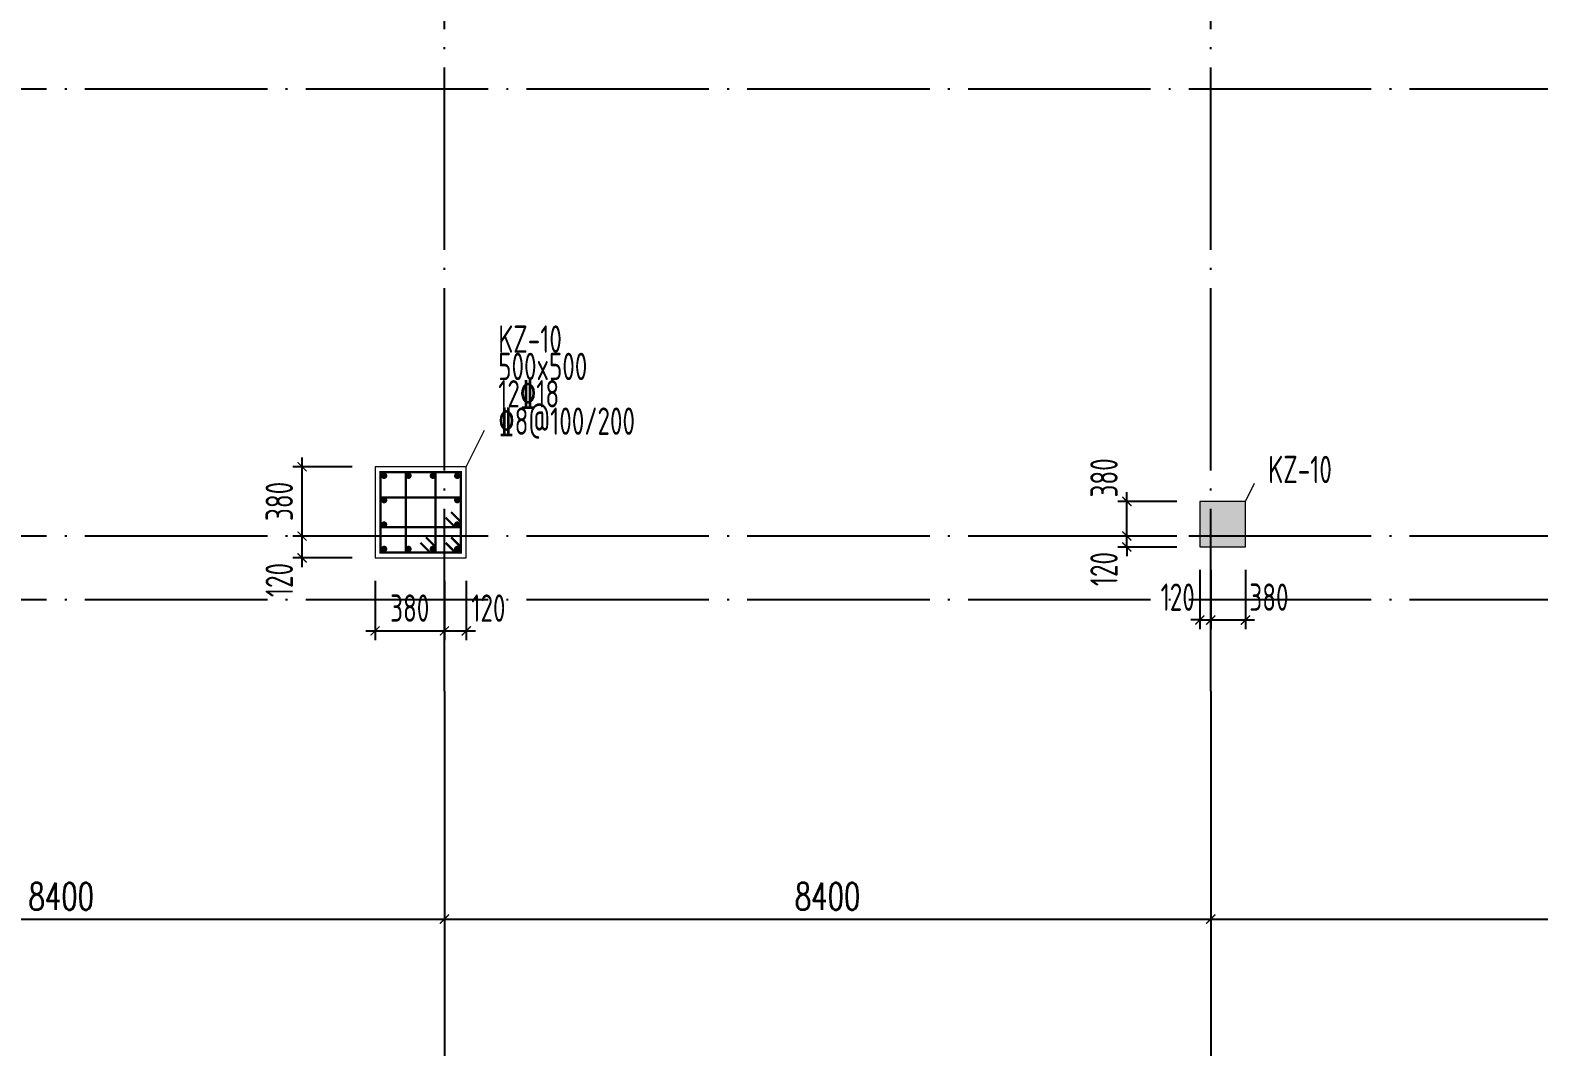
# Model space of a CAD drawing. Extents: x -638872 to -278819, y -139534 to 213996.
# Drawn here: x -598600 to -582064, y 18786 to 30034 of the extents above; entities that cross this region are included whole.
import ezdxf

# ---------------------------------------------------------------- set-up
doc = ezdxf.new("R2010")
doc.units = 0
doc.header["$LTSCALE"] = 1000
doc.header["$MEASUREMENT"] = 0
doc.linetypes.add('DOTE', pattern=[2.42, 2, -0.2, 0.02, -0.2])
doc.layers.get('0').update_dxf_attribs({"linetype": 'CONTINUOUS'})
doc.layers.get('Defpoints').update_dxf_attribs({"linetype": 'CONTINUOUS'})
for name, color, linetype in [('AXIS', 171, 'CONTINUOUS'), ('DOTE', 14, 'DOTE'), ('S_PCOLUMHOOPBAR', 24, 'CONTINUOUS')]:
    doc.layers.add(name, color=color, linetype=linetype)
for name, color, linetype, lineweight in [('COLU', 7, 'CONTINUOUS', 0), ('COLU_DIM', 3, 'CONTINUOUS', 0), ('COLU_HATCH', 251, 'CONTINUOUS', 0), ('S_PColumMainBar', 14, 'CONTINUOUS', 25), ('柱集中标注', 2, 'CONTINUOUS', 18)]:
    doc.layers.add(name, color=color, linetype=linetype, lineweight=lineweight)
doc.styles.add('_TCH_DIM_T3', font='SIMPLEX', dxfattribs={"width": 0.705882, "bigfont": 'GBCBIG'})
doc.styles.add('FromPkpm', font='Pkpmeng', dxfattribs={"width": 0.7, "bigfont": 'hztxt'})
doc.styles.add('TSSD_Dimension', font='tssdeng.shx', dxfattribs={"width": 0.7, "bigfont": 'hztxt.shx'})
doc.dimstyles.new('_TCH_ARCH&&100', dxfattribs={"dimtxt": 297.5, "dimasz": 100, "dimexe": 250, "dimexo": 300, "dimgap": 100, "dimtad": 1, "dimdec": 0, "dimzin": 0, "dimdsep": 46, "dimtxsty": '_TCH_DIM_T3', "dimblk": 'ARCHTICK', "dimcen": 0.09, "dimclrt": 7, "dimazin": 2, "dimtfac": 1, "dimtdec": 0, "dimtix": 1, "dimtmove": 2, "dimatfit": 3, "dimfxl": 0, "dimtolj": 1, "dimtzin": 0, "dimarcsym": 0})
doc.dimstyles.new('TSSD_100_100', dxfattribs={"dimtxt": 300, "dimasz": 100, "dimexe": 100, "dimexo": 250, "dimgap": 100, "dimtad": 1, "dimdec": 0, "dimzin": 0, "dimdsep": 46, "dimtxsty": 'TSSD_Dimension', "dimblk": 'ARCHTICK', "dimblk1": 'ARCHTICK', "dimblk2": 'ARCHTICK', "dimcen": 0, "dimdle": 100, "dimclrt": 7, "dimadec": 0, "dimazin": 0, "dimtfac": 1, "dimtdec": 0, "dimtix": 1, "dimtmove": 2, "dimatfit": 3, "dimfxl": 0, "dimtolj": 1, "dimtzin": 0, "dimarcsym": 0})
doc.dimstyles.new('TSSD_50_100', dxfattribs={"dimtxt": 300, "dimasz": 100, "dimexe": 100, "dimexo": 250, "dimgap": 100, "dimtad": 1, "dimdec": 0, "dimlfac": 0.5, "dimzin": 0, "dimdsep": 46, "dimtxsty": 'TSSD_Dimension', "dimblk": 'ARCHTICK', "dimblk1": 'ARCHTICK', "dimblk2": 'ARCHTICK', "dimcen": 0, "dimdle": 100, "dimclrt": 7, "dimadec": 0, "dimazin": 0, "dimtfac": 1, "dimtdec": 0, "dimtix": 1, "dimtmove": 2, "dimatfit": 3, "dimfxl": 0, "dimtolj": 1, "dimtzin": 0, "dimarcsym": 0})

# ---------------------------------------------------------------- blocks, each defined once
blk = doc.blocks.new('_ArchTick')
at = {"color": 0, "linetype": 'ByBlock', "const_width": 0.15}
blk.add_lwpolyline([(-0.5, -0.5), (0.5, 0.5)], dxfattribs=at)
blk = doc.blocks.new('*D362')
at = {"layer": 'COLU_DIM', "color": 0, "lineweight": -2}
for p, q in [((-594820, 23996), (-594820, 23346)), ((-594060, 23996), (-594060, 23346)), ((-594920, 23446), (-593960, 23446))]:
    blk.add_line(p, q, dxfattribs=at)
at = {"layer": 'Defpoints', "color": 0}
for p in [(-594820, 24246), (-594060, 24246), (-594060, 23446)]:
    blk.add_point(p, dxfattribs=at)
at = {"layer": 'COLU_DIM', "color": 0, "lineweight": -2, "xscale": 100, "yscale": 100, "zscale": 100, "rotation": 180}
blk.add_blockref('_ArchTick', (-594820, 23446), dxfattribs=at)
at = {"layer": 'COLU_DIM', "color": 0, "lineweight": -2, "xscale": 100, "yscale": 100, "zscale": 100}
blk.add_blockref('_ArchTick', (-594060, 23446), dxfattribs=at)
at = {"layer": 'COLU_DIM', "color": 7, "insert": (-594440, 23696), "char_height": 300, "attachment_point": 5, "style": 'TSSD_Dimension'}
blk.add_mtext('\\A1;380', dxfattribs=at)
blk = doc.blocks.new('*D363')
at = {"layer": 'COLU_DIM', "color": 0, "lineweight": -2}
for p, q in [((-594060, 23996), (-594060, 23346)), ((-593820, 23996), (-593820, 23346)), ((-594160, 23446), (-593720, 23446))]:
    blk.add_line(p, q, dxfattribs=at)
at = {"layer": 'Defpoints', "color": 0}
for p in [(-594060, 24246), (-593820, 24246), (-593820, 23446)]:
    blk.add_point(p, dxfattribs=at)
at = {"layer": 'COLU_DIM', "color": 0, "lineweight": -2, "xscale": 100, "yscale": 100, "zscale": 100, "rotation": 180}
blk.add_blockref('_ArchTick', (-594060, 23446), dxfattribs=at)
at = {"layer": 'COLU_DIM', "color": 0, "lineweight": -2, "xscale": 100, "yscale": 100, "zscale": 100}
blk.add_blockref('_ArchTick', (-593820, 23446), dxfattribs=at)
at = {"layer": 'COLU_DIM', "color": 7, "insert": (-593578, 23696), "char_height": 300, "attachment_point": 5, "style": 'TSSD_Dimension'}
blk.add_mtext('\\A1;120', dxfattribs=at)
blk = doc.blocks.new('*D364')
at = {"layer": 'COLU_DIM', "color": 0, "lineweight": -2}
for p, q in [((-595070, 24486), (-595720, 24486)), ((-595620, 24146), (-595620, 24586)), ((-595070, 24246), (-595720, 24246))]:
    blk.add_line(p, q, dxfattribs=at)
at = {"layer": 'Defpoints', "color": 0}
for p in [(-595620, 24486), (-594820, 24486), (-594820, 24246)]:
    blk.add_point(p, dxfattribs=at)
at = {"layer": 'COLU_DIM', "color": 0, "lineweight": -2, "xscale": 100, "yscale": 100, "zscale": 100}
for p, rotation in [((-595620, 24486), 90), ((-595620, 24246), 270)]:
    blk.add_blockref('_ArchTick', p, dxfattribs=dict(at, rotation=rotation))
at = {"layer": 'COLU_DIM', "color": 7, "insert": (-595870, 24004), "char_height": 300, "attachment_point": 5, "rotation": 90, "style": 'TSSD_Dimension'}
blk.add_mtext('\\A1;120', dxfattribs=at)
blk = doc.blocks.new('*D365')
at = {"layer": 'COLU_DIM', "color": 0, "lineweight": -2}
for p, q in [((-595620, 24386), (-595620, 25346)), ((-595070, 25246), (-595720, 25246)), ((-595070, 24486), (-595720, 24486))]:
    blk.add_line(p, q, dxfattribs=at)
at = {"layer": 'Defpoints', "color": 0}
for p in [(-595620, 25246), (-594820, 25246), (-594820, 24486)]:
    blk.add_point(p, dxfattribs=at)
at = {"layer": 'COLU_DIM', "color": 0, "lineweight": -2, "xscale": 100, "yscale": 100, "zscale": 100}
for p, rotation in [((-595620, 25246), 90), ((-595620, 24486), 270)]:
    blk.add_blockref('_ArchTick', p, dxfattribs=dict(at, rotation=rotation))
at = {"layer": 'COLU_DIM', "color": 7, "insert": (-595870, 24866), "char_height": 300, "attachment_point": 5, "rotation": 90, "style": 'TSSD_Dimension'}
blk.add_mtext('\\A1;380', dxfattribs=at)
blk = doc.blocks.new('*D390')
at = {"layer": 'COLU_DIM', "color": 0, "lineweight": -2}
for p, q in [((-585780, 24116), (-585780, 23466)), ((-585660, 24116), (-585660, 23466)), ((-585780, 23566), (-585880, 23566)), ((-585780, 23566), (-585660, 23566)), ((-585660, 23566), (-585560, 23566))]:
    blk.add_line(p, q, dxfattribs=at)
at = {"layer": 'Defpoints', "color": 0}
for p in [(-585780, 24366), (-585660, 24366), (-585660, 23566)]:
    blk.add_point(p, dxfattribs=at)
at = {"layer": 'COLU_DIM', "color": 0, "lineweight": -2, "xscale": 100, "yscale": 100, "zscale": 100}
blk.add_blockref('_ArchTick', (-585780, 23566), dxfattribs=at)
at = {"layer": 'COLU_DIM', "color": 0, "lineweight": -2, "xscale": 100, "yscale": 100, "zscale": 100, "rotation": 180}
blk.add_blockref('_ArchTick', (-585660, 23566), dxfattribs=at)
at = {"layer": 'COLU_DIM', "color": 7, "insert": (-586022, 23816), "char_height": 300, "attachment_point": 5, "style": 'TSSD_Dimension'}
blk.add_mtext('\\A1;120', dxfattribs=at)
blk = doc.blocks.new('*D391')
at = {"layer": 'COLU_DIM', "color": 0, "lineweight": -2}
for p, q in [((-585660, 24116), (-585660, 23466)), ((-585280, 24116), (-585280, 23466)), ((-585760, 23566), (-585180, 23566))]:
    blk.add_line(p, q, dxfattribs=at)
at = {"layer": 'Defpoints', "color": 0}
for p in [(-585660, 24366), (-585280, 24366), (-585280, 23566)]:
    blk.add_point(p, dxfattribs=at)
at = {"layer": 'COLU_DIM', "color": 0, "lineweight": -2, "xscale": 100, "yscale": 100, "zscale": 100, "rotation": 180}
blk.add_blockref('_ArchTick', (-585660, 23566), dxfattribs=at)
at = {"layer": 'COLU_DIM', "color": 0, "lineweight": -2, "xscale": 100, "yscale": 100, "zscale": 100}
blk.add_blockref('_ArchTick', (-585280, 23566), dxfattribs=at)
at = {"layer": 'COLU_DIM', "color": 7, "insert": (-585022, 23816), "char_height": 300, "attachment_point": 5, "style": 'TSSD_Dimension'}
blk.add_mtext('\\A1;380', dxfattribs=at)
blk = doc.blocks.new('*D392')
at = {"layer": 'COLU_DIM', "color": 0, "lineweight": -2}
for p, q in [((-586030, 24486), (-586680, 24486)), ((-586580, 24486), (-586580, 24586)), ((-586580, 24366), (-586580, 24486)), ((-586030, 24366), (-586680, 24366)), ((-586580, 24366), (-586580, 24266))]:
    blk.add_line(p, q, dxfattribs=at)
at = {"layer": 'Defpoints', "color": 0}
for p in [(-586580, 24486), (-585780, 24486), (-585780, 24366)]:
    blk.add_point(p, dxfattribs=at)
at = {"layer": 'COLU_DIM', "color": 0, "lineweight": -2, "xscale": 100, "yscale": 100, "zscale": 100}
for p, rotation in [((-586580, 24486), 270), ((-586580, 24366), 90)]:
    blk.add_blockref('_ArchTick', p, dxfattribs=dict(at, rotation=rotation))
at = {"layer": 'COLU_DIM', "color": 7, "insert": (-586830, 24124), "char_height": 300, "attachment_point": 5, "rotation": 90, "style": 'TSSD_Dimension'}
blk.add_mtext('\\A1;120', dxfattribs=at)
blk = doc.blocks.new('*D393')
at = {"layer": 'COLU_DIM', "color": 0, "lineweight": -2}
for p, q in [((-586030, 24866), (-586680, 24866)), ((-586580, 24386), (-586580, 24966)), ((-586030, 24486), (-586680, 24486))]:
    blk.add_line(p, q, dxfattribs=at)
at = {"layer": 'Defpoints', "color": 0}
for p in [(-586580, 24866), (-585780, 24866), (-585780, 24486)]:
    blk.add_point(p, dxfattribs=at)
at = {"layer": 'COLU_DIM', "color": 0, "lineweight": -2, "xscale": 100, "yscale": 100, "zscale": 100}
for p, rotation in [((-586580, 24866), 90), ((-586580, 24486), 270)]:
    blk.add_blockref('_ArchTick', p, dxfattribs=dict(at, rotation=rotation))
at = {"layer": 'COLU_DIM', "color": 7, "insert": (-586830, 25124), "char_height": 300, "attachment_point": 5, "rotation": 90, "style": 'TSSD_Dimension'}
blk.add_mtext('\\A1;380', dxfattribs=at)
blk = doc.blocks.new('*D642')
at = {"layer": 'AXIS', "color": 0, "lineweight": -2}
for p, q in [((-602460, 22486), (-602460, 20036)), ((-594060, 22486), (-594060, 20036)), ((-602460, 20286), (-594060, 20286))]:
    blk.add_line(p, q, dxfattribs=at)
at = {"layer": 'Defpoints', "color": 0}
for p in [(-602460, 22786), (-594060, 22786), (-594060, 20286)]:
    blk.add_point(p, dxfattribs=at)
at = {"layer": 'AXIS', "color": 0, "lineweight": -2, "xscale": 100, "yscale": 100, "zscale": 100, "rotation": 180}
blk.add_blockref('_ArchTick', (-602460, 20286), dxfattribs=at)
at = {"layer": 'AXIS', "color": 0, "lineweight": -2, "xscale": 100, "yscale": 100, "zscale": 100}
blk.add_blockref('_ArchTick', (-594060, 20286), dxfattribs=at)
at = {"layer": 'AXIS', "color": 7, "insert": (-598260, 20535), "char_height": 297.5, "attachment_point": 5, "style": '_TCH_DIM_T3'}
blk.add_mtext('\\A1;8400', dxfattribs=at)
blk = doc.blocks.new('*D643')
at = {"layer": 'AXIS', "color": 0, "lineweight": -2}
for p, q in [((-594060, 22486), (-594060, 20036)), ((-585660, 22486), (-585660, 20036)), ((-594060, 20286), (-585660, 20286))]:
    blk.add_line(p, q, dxfattribs=at)
at = {"layer": 'Defpoints', "color": 0}
for p in [(-594060, 22786), (-585660, 22786), (-585660, 20286)]:
    blk.add_point(p, dxfattribs=at)
at = {"layer": 'AXIS', "color": 0, "lineweight": -2, "xscale": 100, "yscale": 100, "zscale": 100, "rotation": 180}
blk.add_blockref('_ArchTick', (-594060, 20286), dxfattribs=at)
at = {"layer": 'AXIS', "color": 0, "lineweight": -2, "xscale": 100, "yscale": 100, "zscale": 100}
blk.add_blockref('_ArchTick', (-585660, 20286), dxfattribs=at)
at = {"layer": 'AXIS', "color": 7, "insert": (-589860, 20535), "char_height": 297.5, "attachment_point": 5, "style": '_TCH_DIM_T3'}
blk.add_mtext('\\A1;8400', dxfattribs=at)
blk = doc.blocks.new('*D644')
at = {"layer": 'AXIS', "color": 0, "lineweight": -2}
for p, q in [((-585660, 22486), (-585660, 20036)), ((-577260, 22486), (-577260, 20036)), ((-585660, 20286), (-577260, 20286))]:
    blk.add_line(p, q, dxfattribs=at)
at = {"layer": 'Defpoints', "color": 0}
for p in [(-585660, 22786), (-577260, 22786), (-577260, 20286)]:
    blk.add_point(p, dxfattribs=at)
at = {"layer": 'AXIS', "color": 0, "lineweight": -2, "xscale": 100, "yscale": 100, "zscale": 100, "rotation": 180}
blk.add_blockref('_ArchTick', (-585660, 20286), dxfattribs=at)
at = {"layer": 'AXIS', "color": 0, "lineweight": -2, "xscale": 100, "yscale": 100, "zscale": 100}
blk.add_blockref('_ArchTick', (-577260, 20286), dxfattribs=at)
at = {"layer": 'AXIS', "color": 7, "insert": (-581460, 20535), "char_height": 297.5, "attachment_point": 5, "style": '_TCH_DIM_T3'}
blk.add_mtext('\\A1;8400', dxfattribs=at)

msp = doc.modelspace()

# ---------------------------------------------------------------- hatches: boundary and pattern name
at = {"layer": 'COLU_HATCH'}
msp.add_hatch(color=256, dxfattribs=at).paths.add_polyline_path([(-585280.1, 24366.16), (-585280.1, 24866.16), (-585780.1, 24866.16), (-585780.1, 24366.16)])

# ---------------------------------------------------------------- linework, layer by layer
at = {"layer": 'AXIS'}
for p, q in [((-594060.1, 22786.16), (-594060.1, 18786.16)), ((-585660.1, 22786.16), (-585660.1, 18786.16))]:
    msp.add_line(p, q, dxfattribs=at)
at = {"layer": 'COLU'}
for points in [[(-593820.1, 24246.16), (-593820.1, 25246.16), (-594820.1, 25246.16), (-594820.1, 24246.16)], [(-585280.1, 24366.16), (-585280.1, 24866.16), (-585780.1, 24866.16), (-585780.1, 24366.16)]]:
    msp.add_lwpolyline(points, close=True, dxfattribs=at)
at = {"layer": 'DOTE', "color": 8, "linetype": 'DOTE'}
for p, q in [((-594060.1, 22786.16), (-594060.1, 37686.16)), ((-585660.1, 22786.16), (-585660.1, 37686.16)), ((-566960.1, 29386.16), (-612160.1, 29386.16)), ((-566960.1, 24486.16), (-612160.1, 24486.16)), ((-566960.1, 23786.16), (-612160.1, 23786.16))]:
    msp.add_line(p, q, dxfattribs=at)
at = {"layer": 'S_PCOLUMHOOPBAR', "ltscale": 2, "const_width": 25}
for points in [[(-594046.17, 24412.23), (-593940.1, 24306.16), (-593880.1, 24306.16), (-593880.1, 24366.16), (-593880.1, 24306.16), (-593880.1, 25186.16), (-594760.1, 25186.16), (-594760.1, 24306.16), (-593940.1, 24306.16), (-593880.1, 24306.16), (-593880.1, 24366.16), (-593986.17, 24472.23)], [(-594322.17, 24412.23), (-594216.1, 24306.16), (-594156.1, 24306.16), (-594156.1, 24366.16), (-594156.1, 24306.16), (-594156.1, 25186.16), (-594484.1, 25186.16), (-594484.1, 24306.16), (-594216.1, 24306.16), (-594156.1, 24306.16), (-594156.1, 24366.16), (-594262.17, 24472.23)], [(-594046.17, 24688.23), (-593940.1, 24582.16), (-593880.1, 24582.16), (-593880.1, 24642.16), (-593880.1, 24582.16), (-593880.1, 24910.16), (-594760.1, 24910.16), (-594760.1, 24582.16), (-593940.1, 24582.16), (-593880.1, 24582.16), (-593880.1, 24642.16), (-593986.17, 24748.23)]]:
    msp.add_lwpolyline(points, dxfattribs=at)
at = {"layer": 'S_PColumMainBar', "ltscale": 2, "const_width": 35}
for points in [[(-594703.6, 25147.16, 1), (-594738.6, 25147.16, 1)], [(-594436.27, 25147.16, 1), (-594471.27, 25147.16, 1)], [(-594168.94, 25147.16, 1), (-594203.94, 25147.16, 1)], [(-593901.6, 25147.16, 1), (-593936.6, 25147.16, 1)], [(-594703.6, 24879.83, 1), (-594738.6, 24879.83, 1)], [(-593901.6, 24879.83, 1), (-593936.6, 24879.83, 1)], [(-594703.6, 24612.5, 1), (-594738.6, 24612.5, 1)], [(-593901.6, 24612.5, 1), (-593936.6, 24612.5, 1)], [(-594703.6, 24345.16, 1), (-594738.6, 24345.16, 1)], [(-594436.27, 24345.16, 1), (-594471.27, 24345.16, 1)], [(-594168.94, 24345.16, 1), (-594203.94, 24345.16, 1)], [(-593901.6, 24345.16, 1), (-593936.6, 24345.16, 1)]]:
    msp.add_lwpolyline(points, format="xyb", close=True, dxfattribs=at)
at = {"layer": '柱集中标注', "lineweight": 18, "ltscale": 2}
msp.add_line((-593820.1, 25246.16), (-593620.1, 25646.16), dxfattribs=at)
at = {"layer": '柱集中标注', "lineweight": 18, "ltscale": 1}
msp.add_line((-585280.1, 24866.16), (-585180.1, 25066.16), dxfattribs=at)

# ---------------------------------------------------------------- texts
at = {"layer": '柱集中标注', "lineweight": 25, "style": 'FromPkpm', "width": 0.7}
for s, p in [('KZ-10', (-593470.1, 26496.16)), ('500x500', (-593470.1, 26196.16)), ('12\x8418', (-593470.1, 25896.16)), ('\x848@100/200', (-593470.1, 25596.16)), ('KZ-10', (-585030.1, 25066.16))]:
    msp.add_text(s, height=300, dxfattribs=at).set_placement(p)

# ---------------------------------------------------------------- dimensions: what is measured, and where the dimension line sits
at = {"layer": 'AXIS'}
for p1, p2, picture, middle in [((-602460.1, 22786.16), (-594060.1, 22786.16), '*D642', (-598260.1, 20534.91)), ((-594060.1, 22786.16), (-585660.1, 22786.16), '*D643', (-589860.1, 20534.91)), ((-585660.1, 22786.16), (-577260.1, 22786.16), '*D644', (-581460.1, 20534.91))]:
    dim = msp.add_aligned_dim(p1=p1, p2=p2, distance=-2500, text='8400', dimstyle='_TCH_ARCH&&100', dxfattribs=at)
    dim.commit()
    dim.dimension.update_dxf_attribs({"geometry": picture, "text_midpoint": middle})
at = {"layer": 'COLU_DIM'}
dim = msp.add_linear_dim(base=(-595620.1, 25246.16), p1=(-594820.1, 24486.16), p2=(-594820.1, 25246.16), angle=270, dimstyle='TSSD_50_100', dxfattribs=at)
dim.commit()
dim.dimension.update_dxf_attribs({"geometry": '*D365', "text_midpoint": (-595870.1, 24866.16)})
for base, p1, p2, dimstyle, picture, middle in [((-586580.1, 24866.16), (-585780.1, 24486.16), (-585780.1, 24866.16), 'TSSD_100_100', '*D393', (-586830.1, 25124.24)), ((-595620.1, 24486.16), (-594820.1, 24246.16), (-594820.1, 24486.16), 'TSSD_50_100', '*D364', (-595870.1, 24004.24)), ((-586580.1, 24486.16), (-585780.1, 24366.16), (-585780.1, 24486.16), 'TSSD_100_100', '*D392', (-586830.1, 24124.24))]:
    dim = msp.add_linear_dim(base=base, p1=p1, p2=p2, angle=270, dimstyle=dimstyle, dxfattribs=at)
    dim.commit()
    dim.dimension.update_dxf_attribs({"geometry": picture, "text_midpoint": middle, "dimtype": 128})
for base, p1, p2, dimstyle, picture, middle in [((-585660.1, 23566.16), (-585780.1, 24366.16), (-585660.1, 24366.16), 'TSSD_100_100', '*D390', (-586022.02, 23816.16)), ((-585280.1, 23566.16), (-585660.1, 24366.16), (-585280.1, 24366.16), 'TSSD_100_100', '*D391', (-585022.02, 23816.16)), ((-593820.1, 23446.16), (-594060.1, 24246.16), (-593820.1, 24246.16), 'TSSD_50_100', '*D363', (-593578.18, 23696.16))]:
    dim = msp.add_linear_dim(base=base, p1=p1, p2=p2, dimstyle=dimstyle, dxfattribs=at)
    dim.commit()
    dim.dimension.update_dxf_attribs({"geometry": picture, "text_midpoint": middle, "dimtype": 128})
dim = msp.add_linear_dim(base=(-594060.1, 23446.16), p1=(-594820.1, 24246.16), p2=(-594060.1, 24246.16), dimstyle='TSSD_50_100', dxfattribs=at)
dim.commit()
dim.dimension.update_dxf_attribs({"geometry": '*D362', "text_midpoint": (-594440.1, 23696.16)})

doc.saveas('drawing.dxf')
